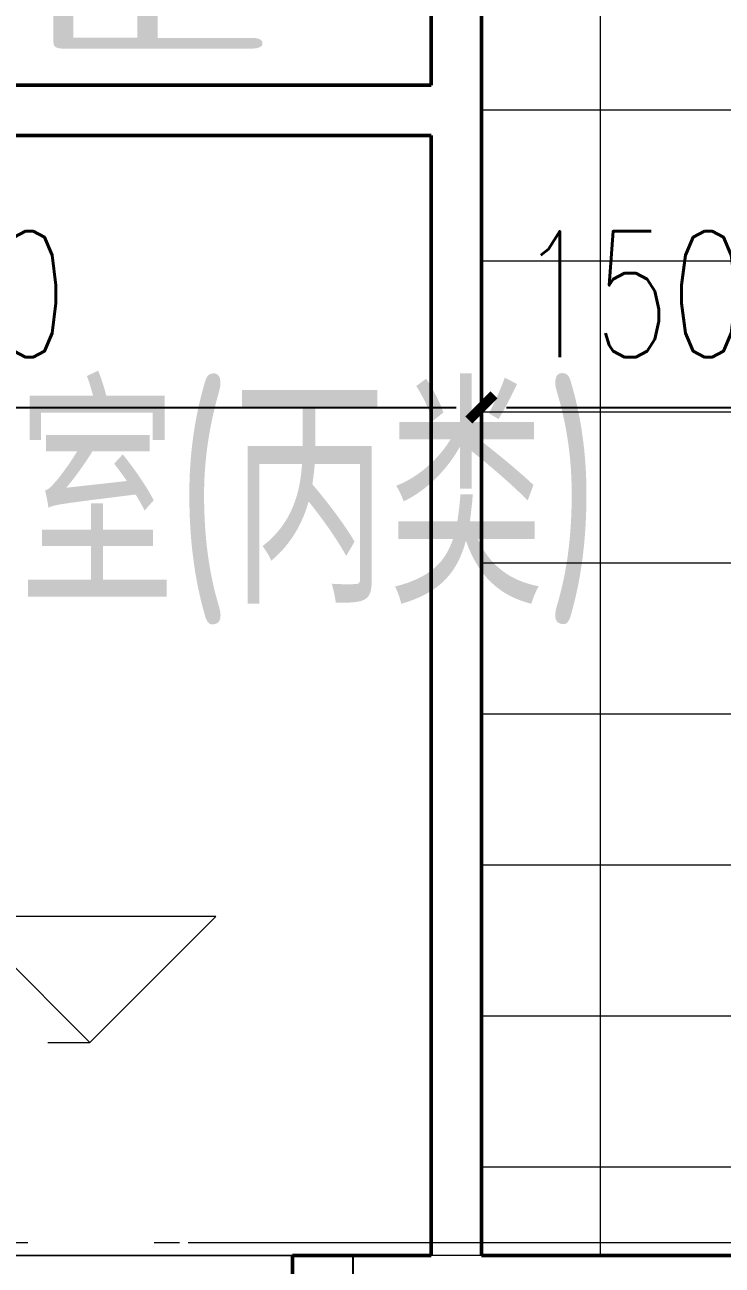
# Model space of a CAD drawing. Header units: metres. Extents: x 497148 to 498044, y 2998751 to 2999627.
# Drawn here: x 497690.62 to 497693.391, y 2999077.744 to 2999082.673 of the extents above; entities that cross this region are included whole.
import ezdxf

# ---------------------------------------------------------------- set-up
doc = ezdxf.new("R2010")
doc.units = ezdxf.units.M
for name, pattern in [('CENTER', [2, 1.25, -0.25, 0.25, -0.25]), ('DOTE', [2.4200000000000004, 2, -0.2, 0.02, -0.2]), ('ZQWS-轴网线', [4448, 2540, -636, 636, -636])]:
    doc.linetypes.add(name, pattern=pattern)
for name, color, linetype in [('A-WALL', 4, 'Continuous'), ('A-楼板', 5, 'Continuous'), ('A-门', 2, 'Continuous'), ('DOTE', 1, 'CENTER'), ('PUB_DIM', 3, 'Continuous'), ('房间', 7, 'Continuous')]:
    doc.layers.add(name, color=color, linetype=linetype)
for name, color, linetype, lineweight in [('A-WALL-可见线', 2, 'Continuous', 18), ('A-门窗号', 7, 'Continuous', 5), ('S-楼板-HATCH-表面', 9, 'Continuous', 18), ('标高', 7, 'Continuous', 5)]:
    doc.layers.add(name, color=color, linetype=linetype, lineweight=lineweight)
doc.layers.add('建筑轴线', color=1, linetype='DOTE', lineweight=15, plot=False)
doc.styles.add('_TCH_DIM_T3', font='SIMPLEX', dxfattribs={"width": 0.7058823529411765, "bigfont": 'GBCBIG'})
doc.styles.add('Hztxt-TSSDENG', font='TSSDENG', dxfattribs={"bigfont": 'Hztxt'})
doc.dimstyles.new('_TCH_ARCH&&200', dxfattribs={"dimscale": 2, "dimtxt": 280, "dimasz": 100, "dimexe": 200, "dimexo": 0, "dimgap": 100, "dimtad": 1, "dimdec": 0, "dimzin": 0, "dimdsep": 46, "dimtxsty": '_TCH_DIM_T3', "dimblk": '_ArchTick-2', "dimcen": 0.09, "dimdle": 200, "dimclrd": 256, "dimclre": 256, "dimclrt": 7, "dimazin": 2, "dimtfac": 1, "dimtdec": 0, "dimtix": 1, "dimtmove": 2, "dimatfit": 3, "dimfxl": 0, "dimtolj": 1, "dimtzin": 0, "dimarcsym": 0})
pattern_1 = [(45, (-70542.03, -27016.66), (-359.2102448427661, 359.2102448427661), []), (49.99999999999999, (-70542.03, -27016.66), (1457.47235942743, -127.5124112941153), [152.4, -1676.4]), (355, (-70542.03, -27016.66), (-281.9423214106538, 1528.454121820989), [121.92, -1341.12]), (100.451, (-70420.57400000001, -27027.286), (1175.54117813264, 1400.932700546505), [129.52, -1424.721]), (46.184, (-70542.03, -26610.26), (2168.632479325518, -336.3419224575734), [228.6, -2514.6]), (96.636, (-70361.311, -26638.288), (1899.220703450187, 1979.420801688256), [194.28, -2137.081]), (351.184, (-70542.03, -26610.26), (1899.240117591927, 1979.402459470636), [182.88, -2011.68]), (21, (-70338.83, -26711.86), (1212.914804469988, -818.1214889162425), [152.4, -1676.4]), (326, (-70338.83, -26711.86), (494.4169517815951, 1473.504446177546), [121.92, -1341.12]), (71.45100000000001, (-70237.754, -26780.037), (1707.337131491297, 655.3696761195706), [129.52, -1424.721]), (37.50000000000001, (-70542.03, -27016.66), (24.70938685064226, 676.4402371484604), [6.706, -1318.158, 6.706, -1354.734, -1346.2]), (37.50000000000001, (-70542.03, -27016.66), (24.70938685064226, 676.4402371484604), [-2686.304, 6.706, -1339.494]), (7.499999999999999, (-70542.03, -27016.66), (534.5577488708675, 801.4442541774883), [6.706, -769.518, 6.706, -1287.678, -513.08]), (7.499999999999999, (-70542.03, -27016.66), (534.5577488708675, 801.4442541774883), [-2070.608, 6.706, -506.374]), (327.5, (-70995.166, -27016.66), (1084.727506429152, -45.83122648363428), [6.706, -501.294, 6.706, -3681.374]), (327.5, (-70995.166, -27016.66), (1084.727506429152, -45.83122648363428), [-514.706, -1578.254, 6.706, -2096.414]), (317.5, (-71198.366, -27016.66), (1185.034654813092, 203.4135379393795), [6.706, -653.694, 6.706, -1045.87, -1493.52]), (317.5, (-71198.366, -27016.66), (1185.034654813092, 203.4135379393795), [-1712.976, 6.706, -1486.814])]

# ---------------------------------------------------------------- blocks, each defined once
blk = doc.blocks.new('新块')
at = {"layer": '建筑轴线', "ltscale": 3}
blk.add_lwpolyline([(497572.434313934, 2999113.332702593), (497785.434313934, 2999113.332702593), (497785.434313934, 2999077.832702593), (497572.434313934, 2999077.832702593)], close=True, dxfattribs=at)
blk = doc.blocks.new('变压器室门 - BM3033-V6-0_000平面图_118')
at = {"lineweight": 5}
h = blk.add_hatch(dxfattribs=at)
h.set_pattern_fill('FP_8', color=0, style=0, pattern_type=2)
h.set_pattern_definition(pattern_1)
h.paths.add_polyline_path([(-839.999999999965, -99.99999999996861), (-599.9999999999329, -99.99999999995994), (-599.9999999999329, 100.0000000000466), (-839.999999999965, 100.0000000000379)], flags=0)
h = blk.add_hatch(dxfattribs=at)
h.set_pattern_fill('FP_8', color=0, style=0, pattern_type=2)
h.set_pattern_definition(pattern_1)
h.paths.add_polyline_path([(2640.000000000058, -99.99999999996861), (2640.000000000058, 100.0000000000379), (2400.000000000061, 100.0000000000379), (2400.000000000061, -99.99999999996861)], flags=0)
at = {"color": 0, "lineweight": 25}
for p, q in [((-840.0000000000225, 100.0000000000036), (-600.0000000000067, 100.0000000000033)), ((-840.0000000000227, -99.99999999999635), (-840.0000000000225, 100.0000000000036)), ((-600.0000000000067, 100.0000000000033), (-600.000000000007, -99.99999999999669)), ((2639.999999999993, 100.0000000000036), (2399.999999999993, 100.0000000000033)), ((2399.999999999993, 100.0000000000033), (2399.999999999993, -99.99999999999669)), ((2639.999999999993, -99.99999999999635), (2639.999999999993, 100.0000000000036)), ((-600.000000000007, -99.99999999999669), (-840.0000000000227, -99.99999999999635)), ((2399.999999999993, -99.99999999999669), (2639.999999999993, -99.99999999999635))]:
    blk.add_line(p, q, dxfattribs=at)
at = {"color": 0, "lineweight": 18}
for p, q in [((-600.0000000000002, -2.707167823245982e-13), (-560.0000000000001, -2.707167823245982e-13)), ((-600.0000000000002, -2.707167823245982e-13), (-600.0000000000002, -1499.999999999976)), ((-560.0000000000001, -2.707167823245982e-13), (-560.0000000000001, -1499.999999999976)), ((2400.000000000002, -2.707167823245982e-13), (2360.000000000002, -2.707167823245982e-13)), ((2360.000000000002, -2.707167823245982e-13), (2360.000000000002, -1499.999999999983)), ((2400.000000000002, -2.707167823245982e-13), (2400.000000000002, -1499.999999999983)), ((-600.0000000000002, -1499.999999999976), (-560.0000000000001, -1499.999999999976)), ((2400.000000000002, -1499.999999999983), (2360.000000000002, -1499.999999999983))]:
    blk.add_line(p, q, dxfattribs=at)
for centre, radius, start, end in [((-599.9999999999932, 8.79829542554944e-12), 1499.999999999984, 269.9999999999997, 4.452776554048924e-14), ((2399.99999999999, 1.51601398101775e-11), 1499.999999999999, 180.0000000000001, 269.9999999999998)]:
    blk.add_arc(centre, radius, start, end, dxfattribs=at)
blk = doc.blocks.new('高程点 - 高程点-标准-4143835-0_000平面图_118')
at = {"layer": '标高', "lineweight": 9}
for p, q in [((-2.499999999999964, 2.499999999999977), (10.60063040656261, 2.499999999999998)), ((-5.287437154777308e-16, 5.287437154777308e-16), (-2.499999999999964, 2.499999999999977)), ((2.888365209773218e-18, -2.888365209776505e-18), (2.49999999999999, 2.499999999999985))]:
    blk.add_line(p, q, dxfattribs=at)
blk = doc.blocks.new('_ArchTick-2')
at = {"color": 0, "linetype": 'ByBlock', "const_width": 0.4}
blk.add_lwpolyline([(-0.5, -0.5), (0.5, 0.5)], dxfattribs=at)
blk = doc.blocks.new('*D237')
at = {"layer": 'Defpoints', "color": 0, "transparency": 16777216}
for p in [(-318166.3901529307, 201195.8023298114), (-313666.3901529308, 201195.8023298114), (-313666.3901529308, 200495.8023298114)]:
    blk.add_point(p, dxfattribs=at)
at = {"layer": 'PUB_DIM', "lineweight": -2, "transparency": 16777216}
for p, q in [((-318166.3901529307, 201195.8023298114), (-318166.3901529307, 200029.1356631447)), ((-313666.3901529308, 201195.8023298114), (-313666.3901529308, 200029.1356631447)), ((-318066.3901529307, 200495.8023298114), (-313766.3901529308, 200495.8023298114))]:
    blk.add_line(p, q, dxfattribs=at)
at = {"layer": 'PUB_DIM', "lineweight": -2, "transparency": 16777216, "xscale": 100, "yscale": 100, "zscale": 100, "rotation": 180}
blk.add_blockref('_ArchTick-2', (-318166.3901529307, 200495.8023298114), dxfattribs=at)
at = {"layer": 'PUB_DIM', "lineweight": -2, "transparency": 16777216, "xscale": 100, "yscale": 100, "zscale": 100}
blk.add_blockref('_ArchTick-2', (-313666.3901529308, 200495.8023298114), dxfattribs=at)
at = {"layer": 'PUB_DIM', "color": 7, "transparency": 16777216, "insert": (-315916.3901529307, 200945.8023298114), "char_height": 500, "attachment_point": 5, "style": '_TCH_DIM_T3'}
blk.add_mtext('\\A1;4500', dxfattribs=at)
blk = doc.blocks.new('*D238')
at = {"layer": 'Defpoints', "color": 0, "transparency": 16777216}
for p in [(-313666.3901529308, 201195.8023298114), (-312166.3901529307, 201195.8023298114), (-312166.3901529307, 200495.8023298114)]:
    blk.add_point(p, dxfattribs=at)
at = {"layer": 'PUB_DIM', "lineweight": -2, "transparency": 16777216}
for p, q in [((-313666.3901529308, 201195.8023298114), (-313666.3901529308, 200029.1356631447)), ((-312166.3901529307, 201195.8023298114), (-312166.3901529307, 200029.1356631447)), ((-313566.3901529308, 200495.8023298114), (-312266.3901529307, 200495.8023298114))]:
    blk.add_line(p, q, dxfattribs=at)
at = {"layer": 'PUB_DIM', "lineweight": -2, "transparency": 16777216, "xscale": 100, "yscale": 100, "zscale": 100, "rotation": 180}
blk.add_blockref('_ArchTick-2', (-313666.3901529308, 200495.8023298114), dxfattribs=at)
at = {"layer": 'PUB_DIM', "lineweight": -2, "transparency": 16777216, "xscale": 100, "yscale": 100, "zscale": 100}
blk.add_blockref('_ArchTick-2', (-312166.3901529307, 200495.8023298114), dxfattribs=at)
at = {"layer": 'PUB_DIM', "color": 7, "transparency": 16777216, "insert": (-312916.3901529307, 200945.8023298114), "char_height": 500, "attachment_point": 5, "style": '_TCH_DIM_T3'}
blk.add_mtext('\\A1;1500', dxfattribs=at)
blk = doc.blocks.new('A$C19395157')
at = {"layer": 'S-楼板-HATCH-表面', "lineweight": 5}
h = blk.add_hatch(dxfattribs=at)
h.set_pattern_fill('FP_9', color=8, style=0, pattern_type=2)
h.set_pattern_definition([(0, (50506.98997867049, -23066.09934349824), (0, 600), []), (90, (50506.98997867049, -23066.09934349824), (-600, 3.673940397442059e-14), [])])
h.paths.add_polyline_path([(131806.162990981, 4050.560738161439), (137424.0201338381, 4050.560738161439), (137424.0201338381, 11500.56073816156), (124199.0201338381, 11500.56073816156), (124199.0201338381, 4050.560738161439), (131449.0201338383, 4050.560738161439)], flags=0)
at = {"layer": 'A-WALL', "lineweight": 50}
for p, q in [((123999.0201338381, 9100.560738161439), (123999.0201338381, 8700.560738161439)), ((124199.0201338381, 4050.56073816109), (124199.0201338381, 9100.560738161439)), ((123999.0201338381, 8700.560738161439), (119949.0201338382, 8700.560738161439)), ((119949.0201338382, 8500.560738161439), (123999.0201338381, 8500.560738161439)), ((123999.0201338381, 8500.560738161439), (123999.0201338381, 4050.56073816109)), ((123999.0201338381, 4050.56073816109), (123449.0201338383, 4050.56073816109)), ((123449.0201338383, 4050.56073816109), (123449.0201338383, 3850.56073816109)), ((125449.0201338381, 4050.56073816109), (124199.0201338381, 4050.56073816109))]:
    blk.add_line(p, q, dxfattribs=at)
at = {"layer": 'A-WALL-可见线', "lineweight": 18}
blk.add_line((120449.0201338383, 4050.56073816109), (123449.0201338383, 4050.56073816109), dxfattribs=at)
at = {"layer": 'A-楼板', "lineweight": 18}
blk.add_lwpolyline([(137624.0201338381, 4050.560738161323), (137124.0201338381, 4050.560738161323), (131949.0201338381, 4050.560738161323), (131449.0201338381, 4050.560738161323), (125949.0201338381, 4050.560738161439), (125449.0201338381, 4050.560738161439), (123999.0201338381, 4050.560738161439), (123999.0201338381, 8500.560738161555), (119949.0201338382, 8500.560738161555), (119449.0201338382, 8500.560738161555), (115299.0201338382, 8500.560738161439), (115299.0201338382, 4050.56073816109), (113949.0201338381, 4050.56073816109), (113449.0201338381, 4050.56073816109), (112099.0201338381, 4050.56073816109)], dxfattribs=at)
for points in [[(125449.0201338381, 4050.560738161439), (124199.0201338381, 4050.560738161439), (124199.0201338381, 11500.56073816156), (125449.0201338381, 11500.56073816156), (125949.0201338381, 11500.56073816156), (131449.0201338381, 11500.56073816156), (131949.0201338381, 11500.56073816156), (137124.0201338379, 11500.56073816156), (137424.0201338379, 11500.56073816156), (137424.0201338379, 11200.56073816156), (137424.0201338379, 4550.560738161439), (137424.0201338379, 4050.560738161439), (137124.0201338381, 4050.560738161439), (131949.0201338381, 4050.560738161439), (131449.0201338381, 4050.560738161439), (125949.0201338381, 4050.560738161439), (125449.0201338381, 4050.560738161439)], [(115299.0201338382, 4050.56073816109), (115299.0201338382, 8500.560738161439), (119449.0201338382, 8500.560738161439), (119949.0201338382, 8500.560738161439), (123999.0201338381, 8500.560738161439), (123999.0201338381, 4050.56073816109), (119949.0201338381, 4050.56073816109), (119449.0201338381, 4050.56073816109), (115299.0201338382, 4050.56073816109)]]:
    blk.add_lwpolyline(points, close=True, dxfattribs=at)
at = {"layer": 'DOTE', "linetype": 'ZQWS-轴网线', "lineweight": 5}
blk.add_line((218981.3735946801, 4100.560738161555), (1629.641357291024, 4100.560738161555), dxfattribs=at)
at = {"layer": '标高', "lineweight": 9}
blk.add_line((122475.969877549, 4896.864470100263), (122643.7872549631, 4896.864470100263), dxfattribs=at)
at = {"layer": 'A-门'}
blk.add_blockref('变压器室门 - BM3033-V6-0_000平面图_118', (121049.0201338384, 3950.56073816109), dxfattribs=at)
at = {"layer": 'PUB_DIM', "lineweight": 9, "extrusion": (0, 0, -1), "xscale": 199.9999999999999, "yscale": 199.9999999999999, "zscale": 199.9999999999999}
blk.add_blockref('高程点 - 高程点-标准-4143835-0_000平面图_118', (-122643.7872549631, 4896.864470100147), dxfattribs=at)
at = {"layer": 'A-门窗号', "lineweight": 15, "style": 'Hztxt-TSSDENG', "width": 0.51}
blk.add_text('FM甲1827', height=830, rotation=90, dxfattribs=at).set_placement((123331.5068646048, 8802.737386356574))
at = {"layer": '房间', "lineweight": 15, "style": 'Hztxt-TSSDENG', "width": 0.75}
blk.add_text('1#变压器室(丙类)', height=830, dxfattribs=at).set_placement((119662.7590730086, 6639.803992980858))
at = {"layer": 'PUB_DIM'}
for base, p1, p2, override, picture, middle in [((124199.0201338381, 7420.104390119435), (119699.0201338382, 8120.104390119435), (124199.0201338381, 8120.104390119435), {"dimscale": 1, "dimtxt": 500, "dimexe": 466.6666666666667, "dimgap": 200, "dimdec": 0, "dimzin": 0, "dimpost": '<>', "dimdle": 200, "dimclrt": 7, "dimtmove": 2, "dimfxl": 4499.999999999854}, '*D237', (121949.0201338381, 7870.104390119435)), ((125699.0201338382, 7420.104390119435), (124199.0201338381, 8120.104390119435), (125699.0201338382, 8120.104390119435), {"dimscale": 1, "dimtxt": 500, "dimexe": 466.6666666666667, "dimgap": 200, "dimdec": 0, "dimzin": 0, "dimpost": '<>', "dimdle": 200, "dimclrt": 7, "dimtmove": 2, "dimfxl": 1500.000000000116}, '*D238', (124949.0201338381, 7870.104390119435))]:
    dim = blk.add_linear_dim(base=base, p1=p1, p2=p2, dimstyle='_TCH_ARCH&&200', override=override, dxfattribs=at)
    dim.commit()
    dim.dimension.update_dxf_attribs({"geometry": picture, "text_midpoint": middle, "insert": (437865.4102867689, -193075.6979396919)})

msp = doc.modelspace()

# ---------------------------------------------------------------- block references
msp.add_blockref('新块', (0, 0))
at = {"xscale": 0.001, "yscale": 0.001, "zscale": 0.001}
msp.add_blockref('A$C19395157', (497568.2352938002, 2999073.732141855), dxfattribs=at)

doc.saveas('drawing.dxf')
